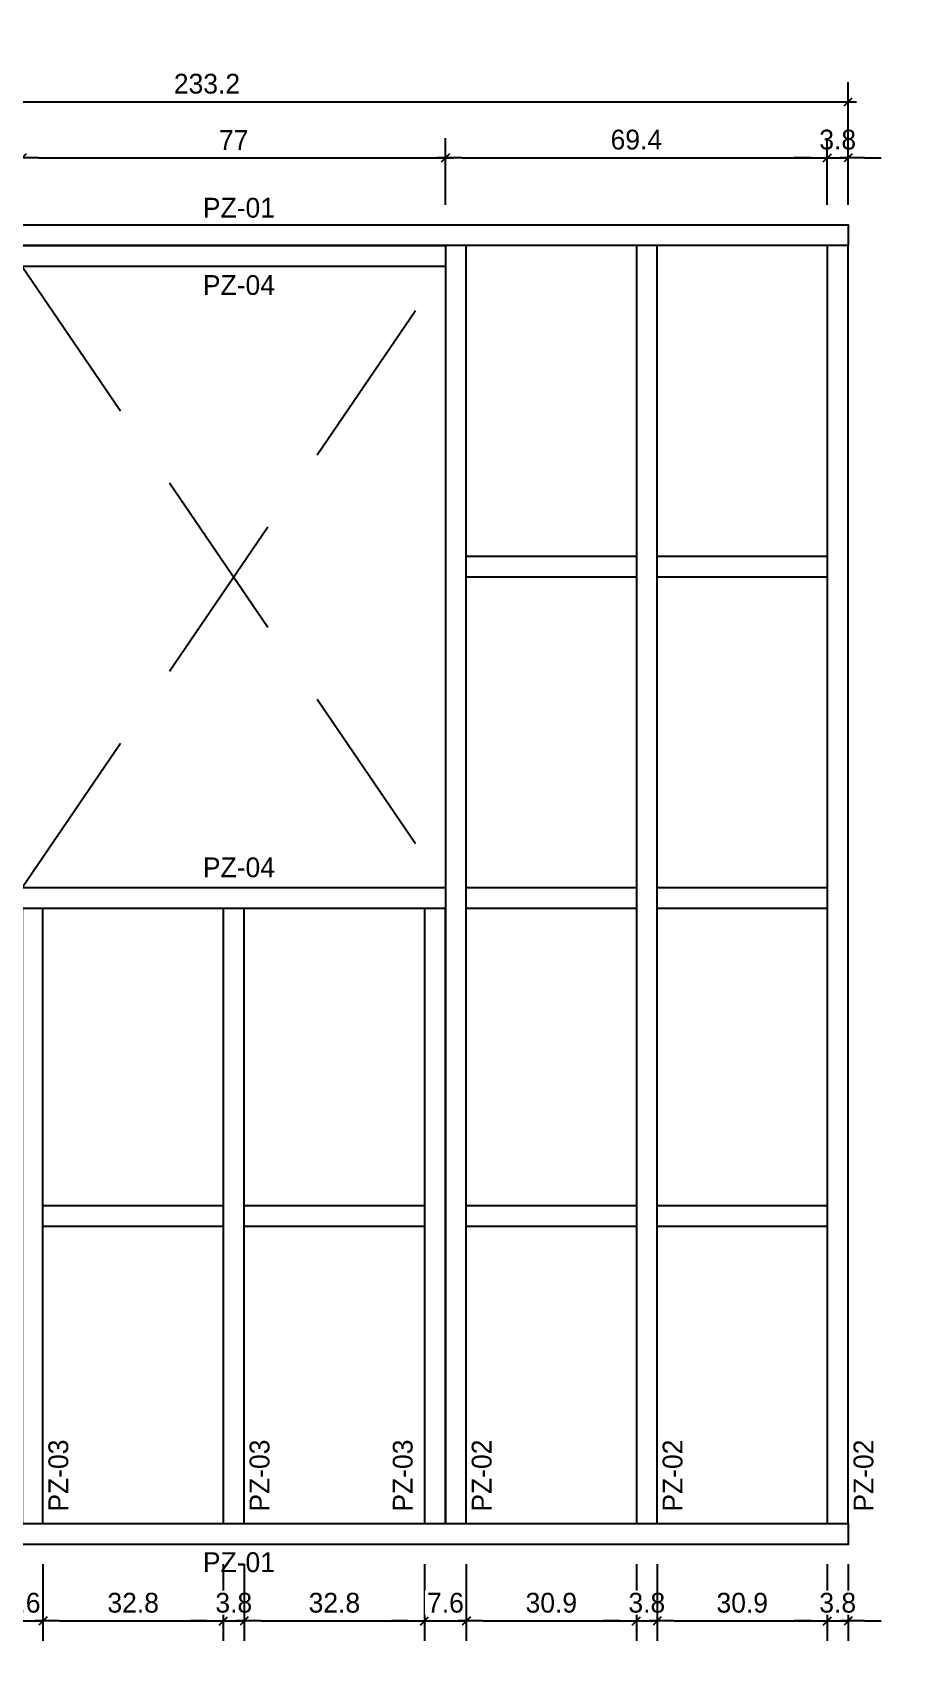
# Model space of a CAD drawing. Header units: millimetres. Extents: x 19458 to 19801, y 4351 to 4752.
# Drawn here: x 19554.762 to 19556.33, y 4504.776 to 4507.737 of the extents above; entities that cross this region are included whole.
import ezdxf

# ---------------------------------------------------------------- set-up
doc = ezdxf.new("R2010")
doc.units = ezdxf.units.MM
doc.linetypes.add('HIDDEN2', pattern=[4.762499999999999, 3.175, -1.5875])
for name, color, linetype in [('0 @ 0.2', 7, 'Continuous'), ('cotas', 1, 'Continuous'), ('cotas @ 200', 1, 'Continuous'), ('cotas @ 300', 1, 'Continuous'), ('cotas @ 400', 1, 'Continuous'), ('cotas @ 500', 1, 'Continuous'), ('PANELES PARED', 2, 'Continuous'), ('TEXTO @ 0.2', 2, 'Continuous')]:
    doc.layers.add(name, color=color, linetype=linetype)
doc.styles.add('century gothic', font='GOTHIC.TTF')
doc.styles.add('COTAS SMC', font='GOTHIC.TTF')
doc.dimstyles.new('ANOTATIVE 100 SMCONSTRUCCIONES', dxfattribs={"dimscale": 0, "dimtxt": 0.18, "dimasz": 0.15, "dimexe": 0.18, "dimexo": 0.09, "dimgap": 0.1, "dimtad": 1, "dimzin": 0, "dimdsep": 46, "dimtxsty": 'century gothic', "dimblk1": 'FLECHA1', "dimblk2": 'FLECHA1', "dimsah": 1, "dimcen": 0.18, "dimdle": 0.075, "dimclrd": 1, "dimclre": 1, "dimclrt": 2, "dimaunit": 1, "dimadec": 0, "dimazin": 0, "dimtfac": 0.7499999999999999, "dimtix": 1, "dimtmove": 2, "dimatfit": 3, "dimfxl": 0.09, "dimtvp": 1.5, "dimtfill": 1, "dimtolj": 1, "dimtzin": 0, "dimarcsym": 0})
doc.dimstyles.new('ANOTATIVE CM SMCONSTRUCCIONES', dxfattribs={"dimscale": 0, "dimtxt": 0.18, "dimasz": 0.15, "dimexe": 0.18, "dimexo": 0.18, "dimgap": 0.07, "dimtad": 1, "dimdec": 1, "dimlfac": 100, "dimdsep": 46, "dimtxsty": 'century gothic', "dimblk1": 'FLECHA1', "dimblk2": 'FLECHA1', "dimsah": 1, "dimcen": 0.18, "dimdle": 0.075, "dimclrd": 1, "dimclre": 1, "dimclrt": 2, "dimaunit": 1, "dimadec": 0, "dimazin": 2, "dimtfac": 0.7499999999999999, "dimtdec": 1, "dimtix": 1, "dimtmove": 2, "dimatfit": 3, "dimfxl": 0.09, "dimtvp": 1.5, "dimtfill": 1, "dimtolj": 1, "dimtzin": 0, "dimarcsym": 0})
doc.dimstyles.new('PIES SMCONSTRUCCIONES', dxfattribs={"dimscale": 0, "dimtxt": 0.18, "dimasz": 0.2, "dimexe": 0.18, "dimexo": 0, "dimgap": 0.1, "dimtad": 1, "dimdec": 0, "dimlfac": 39.3700787, "dimzin": 0, "dimdsep": 46, "dimlunit": 4, "dimtxsty": 'COTAS SMC', "dimblk1": 'FLECHA1', "dimblk2": 'FLECHA1', "dimsah": 1, "dimcen": 0.2, "dimdle": 0.075, "dimclrd": 1, "dimclre": 1, "dimclrt": 2, "dimaunit": 1, "dimadec": 0, "dimazin": 0, "dimtfac": 0.75, "dimtdec": 0, "dimtix": 1, "dimtmove": 2, "dimatfit": 3, "dimfxl": 0.09, "dimtvp": 1.5, "dimtfill": 1, "dimtolj": 1, "dimtzin": 0, "dimarcsym": 0})

# ---------------------------------------------------------------- blocks, each defined once
blk = doc.blocks.new('FLECHA1')
at = {"color": 4}
blk.add_line((-0.2461764230280465, -0.2480808452037593), (0.2480808452037602, 0.25), dxfattribs=at)
at = {"color": 1}
blk.add_line((-1, 0), (0.4961616904075186, 0), dxfattribs=at)
blk = doc.blocks.new('*D1568')
at = {"layer": 'cotas', "color": 1, "lineweight": -2, "transparency": 16777216}
for p, q in [((19614.32603827352, 4625.844823780141), (19614.32603827352, 4700.844823780141)), ((19570.98360808013, 4550.844823780141), (19524.32603827352, 4550.844823780141)), ((19614.32603827352, 4548.429823780133), (19614.32603827352, 4550.844823780141)), ((19570.53385970888, 4548.429823780133), (19524.32603827352, 4548.429823780133)), ((19614.32603827352, 4473.429823780133), (19614.32603827352, 4398.429823780133))]:
    blk.add_line(p, q, dxfattribs=at)
at = {"layer": 'Defpoints', "color": 0, "transparency": 16777216}
for p in [(19614.32603827352, 4550.844823780141), (19615.98360808013, 4550.844823780141), (19615.53385970888, 4548.429823780133)]:
    blk.add_point(p, dxfattribs=at)
at = {"layer": 'cotas', "color": 1, "lineweight": -2, "transparency": 16777216, "xscale": 75, "yscale": 75, "zscale": 75}
for p, rotation in [((19614.32603827352, 4550.844823780141), 270), ((19614.32603827352, 4548.429823780133), 90)]:
    blk.add_blockref('FLECHA1', p, dxfattribs=dict(at, rotation=rotation))
at = {"layer": 'cotas', "color": 2, "transparency": 16777216, "insert": (19517.33759503763, 4549.637323780141), "char_height": 90, "attachment_point": 5, "rotation": 90, "style": 'century gothic', "bg_fill": 3, "box_fill_scale": 1.1, "bg_fill_color": 256, "bg_fill_true_color": 13158600, "bg_fill_transparency": 0}
blk.add_mtext('\\A1;2.42', dxfattribs=at)
blk = doc.blocks.new('*D1597')
at = {"layer": 'cotas', "color": 1, "lineweight": -2, "transparency": 16777216}
for p, q in [((19614.32603827352, 4580.844823780141), (19614.32603827352, 4610.844823780141)), ((19597.98360808013, 4550.844823780141), (19578.32603827352, 4550.844823780141)), ((19614.32603827352, 4548.429823780133), (19614.32603827352, 4550.844823780141)), ((19597.53385970888, 4548.429823780133), (19578.32603827352, 4548.429823780133)), ((19614.32603827352, 4518.429823780133), (19614.32603827352, 4488.429823780133))]:
    blk.add_line(p, q, dxfattribs=at)
at = {"layer": 'Defpoints', "color": 0, "transparency": 16777216}
for p in [(19614.32603827352, 4550.844823780141), (19615.98360808013, 4550.844823780141), (19615.53385970888, 4548.429823780133)]:
    blk.add_point(p, dxfattribs=at)
at = {"layer": 'cotas', "color": 1, "lineweight": -2, "transparency": 16777216, "xscale": 30, "yscale": 30, "zscale": 30}
for p, rotation in [((19614.32603827352, 4550.844823780141), 270), ((19614.32603827352, 4548.429823780133), 90)]:
    blk.add_blockref('FLECHA1', p, dxfattribs=dict(at, rotation=rotation))
at = {"layer": 'cotas', "color": 2, "transparency": 16777216, "insert": (19575.53066097917, 4549.637323780141), "char_height": 36, "attachment_point": 5, "rotation": 90, "style": 'century gothic', "bg_fill": 3, "box_fill_scale": 1.1, "bg_fill_color": 256, "bg_fill_true_color": 13158600, "bg_fill_transparency": 0}
blk.add_mtext('\\A1;2.42', dxfattribs=at)
blk = doc.blocks.new('*D1614')
at = {"layer": 'cotas', "color": 1, "lineweight": -2, "transparency": 16777216}
for p, q in [((19614.32603827352, 4595.844823780141), (19614.32603827352, 4640.844823780141)), ((19588.98360808013, 4550.844823780141), (19560.32603827352, 4550.844823780141)), ((19614.32603827352, 4548.429823780133), (19614.32603827352, 4550.844823780141)), ((19588.53385970888, 4548.429823780133), (19560.32603827352, 4548.429823780133)), ((19614.32603827352, 4503.429823780133), (19614.32603827352, 4458.429823780133))]:
    blk.add_line(p, q, dxfattribs=at)
at = {"layer": 'Defpoints', "color": 0, "transparency": 16777216}
for p in [(19614.32603827352, 4550.844823780141), (19615.98360808013, 4550.844823780141), (19615.53385970888, 4548.429823780133)]:
    blk.add_point(p, dxfattribs=at)
at = {"layer": 'cotas', "color": 1, "lineweight": -2, "transparency": 16777216, "xscale": 45, "yscale": 45, "zscale": 45}
for p, rotation in [((19614.32603827352, 4550.844823780141), 270), ((19614.32603827352, 4548.429823780133), 90)]:
    blk.add_blockref('FLECHA1', p, dxfattribs=dict(at, rotation=rotation))
at = {"layer": 'cotas', "color": 2, "transparency": 16777216, "insert": (19556.13297233199, 4549.637323780141), "char_height": 54, "attachment_point": 5, "rotation": 90, "style": 'century gothic', "bg_fill": 3, "box_fill_scale": 1.1, "bg_fill_color": 256, "bg_fill_true_color": 13158600, "bg_fill_transparency": 0}
blk.add_mtext('\\A1;2.42', dxfattribs=at)
blk = doc.blocks.new('*D1620')
at = {"layer": 'cotas', "color": 1, "lineweight": -2, "transparency": 16777216}
for p, q in [((19614.32603827352, 4610.844823780141), (19614.32603827352, 4670.844823780141)), ((19579.98360808013, 4550.844823780141), (19542.32603827352, 4550.844823780141)), ((19614.32603827352, 4548.429823780133), (19614.32603827352, 4550.844823780141)), ((19579.53385970888, 4548.429823780133), (19542.32603827352, 4548.429823780133)), ((19614.32603827352, 4488.429823780133), (19614.32603827352, 4428.429823780133))]:
    blk.add_line(p, q, dxfattribs=at)
at = {"layer": 'Defpoints', "color": 0, "transparency": 16777216}
for p in [(19614.32603827352, 4550.844823780141), (19615.98360808013, 4550.844823780141), (19615.53385970888, 4548.429823780133)]:
    blk.add_point(p, dxfattribs=at)
at = {"layer": 'cotas', "color": 1, "lineweight": -2, "transparency": 16777216, "xscale": 60, "yscale": 60, "zscale": 60}
for p, rotation in [((19614.32603827352, 4550.844823780141), 270), ((19614.32603827352, 4548.429823780133), 90)]:
    blk.add_blockref('FLECHA1', p, dxfattribs=dict(at, rotation=rotation))
at = {"layer": 'cotas', "color": 2, "transparency": 16777216, "insert": (19536.73528368481, 4549.637323780141), "char_height": 72, "attachment_point": 5, "rotation": 90, "style": 'century gothic', "bg_fill": 3, "box_fill_scale": 1.1, "bg_fill_color": 256, "bg_fill_true_color": 13158600, "bg_fill_transparency": 0}
blk.add_mtext('\\A1;2.42', dxfattribs=at)
blk = doc.blocks.new('*D1623')
at = {"layer": 'cotas', "color": 1, "lineweight": -2, "transparency": 16777216}
for p, q in [((19620.01280604143, 4651.753346359425), (19620.01280604143, 4751.753346359425)), ((19620.41684630451, 4551.753346359425), (19530.01280604143, 4551.753346359425)), ((19620.01280604143, 4550.533346359425), (19620.01280604143, 4551.753346359425)), ((19620.41684630451, 4550.533346359425), (19530.01280604143, 4550.533346359425)), ((19620.01280604143, 4450.533346359425), (19620.01280604143, 4350.533346359425))]:
    blk.add_line(p, q, dxfattribs=at)
at = {"layer": 'Defpoints', "color": 0, "transparency": 16777216}
for p in [(19620.01280604143, 4551.753346359425), (19620.41684630451, 4551.753346359425), (19620.41684630451, 4550.533346359425)]:
    blk.add_point(p, dxfattribs=at)
at = {"layer": 'cotas', "color": 1, "lineweight": -2, "transparency": 16777216, "xscale": 100, "yscale": 100, "zscale": 100}
for p, rotation in [((19620.01280604143, 4551.753346359425), 270), ((19620.01280604143, 4550.533346359425), 90)]:
    blk.add_blockref('FLECHA1', p, dxfattribs=dict(at, rotation=rotation))
at = {"layer": 'cotas', "color": 2, "transparency": 16777216, "insert": (19523.88092296869, 4551.143346359429), "char_height": 90, "attachment_point": 5, "rotation": 90, "style": 'COTAS SMC', "bg_fill": 3, "box_fill_scale": 1.1, "bg_fill_color": 256, "bg_fill_true_color": 13158600, "bg_fill_transparency": 0}
blk.add_mtext("\\A1;4'", dxfattribs=at)
blk = doc.blocks.new('PP10')
at = {"layer": 'PANELES PARED', "color": 8, "linetype": 'HIDDEN2', "ltscale": 0.1}
for p, q in [((19470.54326935426, 4507.218079226792), (19471.31326935426, 4506.088679226819)), ((19470.54326935426, 4506.088679226805), (19471.31326935425, 4507.218079226806))]:
    blk.add_line(p, q, dxfattribs=at)
at = {"layer": 'PANELES PARED'}
for points in [[(19469.71326935426, 4507.25607922679), (19469.71326935426, 4507.294079226791), (19472.04576921183, 4507.294079226805), (19472.04576921183, 4507.256079226805)], [(19469.75126935426, 4507.256079226787), (19469.71326935426, 4507.256079226787), (19469.71326935426, 4504.932079226786), (19469.75126935426, 4504.932079226786)], [(19469.78926935426, 4507.256079226787), (19469.75126935426, 4507.256079226787), (19469.75126935426, 4504.932079226786), (19469.78926935426, 4504.932079226786)], [(19470.16626935426, 4507.25607922679), (19470.12826935426, 4507.25607922679), (19470.12826935426, 4504.93207922679), (19470.16626935426, 4504.93207922679)], [(19470.54326935426, 4507.256079226805), (19470.50526935426, 4507.256079226805), (19470.50526935426, 4504.932079226804), (19470.54326935426, 4504.932079226804)], [(19470.54326935425, 4507.218079226792), (19470.54326935425, 4507.256079226792), (19471.31326935425, 4507.256079226807), (19471.31326935425, 4507.218079226806)], [(19471.35126935426, 4507.256079226793), (19471.31326935426, 4507.256079226793), (19471.31326935426, 4504.932079226793), (19471.35126935426, 4504.932079226793)], [(19471.69851928304, 4507.256079226789), (19471.66051928304, 4507.256079226789), (19471.66051928304, 4504.932079226788), (19471.69851928304, 4504.932079226788)], [(19472.04576921183, 4507.256079226805), (19472.00776921183, 4507.256079226805), (19472.00776921183, 4504.932079226804), (19472.04576921183, 4504.932079226804)], [(19469.78926935426, 4506.65337922681), (19469.78926935426, 4506.691379226811), (19470.12826935426, 4506.691379226825), (19470.12826935426, 4506.653379226825)], [(19470.16626935426, 4506.65337922681), (19470.16626935426, 4506.691379226811), (19470.50526935426, 4506.691379226825), (19470.50526935426, 4506.653379226825)], [(19471.35126935425, 4506.65337922681), (19471.35126935425, 4506.691379226811), (19471.66051928303, 4506.691379226832), (19471.66051928303, 4506.653379226832)], [(19471.69851928303, 4506.65337922681), (19471.69851928303, 4506.691379226811), (19472.00776921182, 4506.691379226832), (19472.00776921182, 4506.653379226832)], [(19469.78926935426, 4506.050679226804), (19469.78926935426, 4506.088679226805), (19470.12826935426, 4506.088679226819), (19470.12826935426, 4506.050679226819)], [(19470.16626935426, 4506.050679226804), (19470.16626935426, 4506.088679226805), (19470.50526935426, 4506.088679226819), (19470.50526935426, 4506.050679226819)], [(19470.54326935426, 4506.050679226804), (19470.54326935426, 4506.088679226805), (19471.31326935426, 4506.088679226819), (19471.31326935426, 4506.050679226819)], [(19471.35126935425, 4506.050679226801), (19471.35126935425, 4506.088679226801), (19471.66051928303, 4506.088679226823), (19471.66051928303, 4506.050679226822)], [(19471.69851928303, 4506.050679226801), (19471.69851928303, 4506.088679226801), (19472.00776921182, 4506.088679226823), (19472.00776921182, 4506.050679226822)], [(19470.58126935428, 4506.050679226804), (19470.54326935428, 4506.050679226804), (19470.54326935426, 4504.932079226804), (19470.58126935426, 4504.932079226804)], [(19470.94726935426, 4506.050679226812), (19470.90926935426, 4506.050679226812), (19470.90926935423, 4504.932079226812), (19470.94726935423, 4504.932079226812)], [(19471.31326935426, 4506.050679226804), (19471.27526935426, 4506.050679226804), (19471.27526935424, 4504.932079226804), (19471.31326935424, 4504.932079226804)], [(19469.78926935426, 4505.472379226798), (19469.78926935426, 4505.510379226798), (19470.12826935426, 4505.510379226813), (19470.12826935426, 4505.472379226812)], [(19470.16626935426, 4505.472379226798), (19470.16626935426, 4505.510379226798), (19470.50526935426, 4505.510379226813), (19470.50526935426, 4505.472379226812)], [(19470.58126935427, 4505.47237922679), (19470.58126935427, 4505.51037922679), (19470.90926935424, 4505.510379226812), (19470.90926935424, 4505.472379226811)], [(19470.94726935425, 4505.472379226782), (19470.94726935425, 4505.510379226783), (19471.27526935422, 4505.510379226805), (19471.27526935422, 4505.472379226804)], [(19471.35126935426, 4505.472379226782), (19471.35126935426, 4505.510379226783), (19471.66051928304, 4505.510379226805), (19471.66051928304, 4505.472379226804)], [(19471.69851928304, 4505.472379226782), (19471.69851928304, 4505.510379226783), (19472.00776921183, 4505.510379226805), (19472.00776921183, 4505.472379226804)], [(19469.71326935426, 4504.894079226789), (19469.71326935426, 4504.93207922679), (19472.04576921183, 4504.932079226804), (19472.04576921183, 4504.894079226804)]]:
    blk.add_lwpolyline(points, close=True, dxfattribs=at)
blk = doc.blocks.new('*D559')
at = {"color": 1, "lineweight": -2, "transparency": 16777216}
for p, q in [((19556.20764709088, 4507.423261667401), (19556.20764709088, 4507.544967750581)), ((19556.24564709088, 4507.423261667401), (19556.24564709088, 4507.544967750581)), ((19556.17764709088, 4507.508967750581), (19556.14764709088, 4507.508967750581)), ((19556.20764709088, 4507.508967750581), (19556.24564709088, 4507.508967750581)), ((19556.27564709088, 4507.508967750581), (19556.30564709089, 4507.508967750581))]:
    blk.add_line(p, q, dxfattribs=at)
at = {"layer": 'Defpoints', "color": 0, "transparency": 16777216}
for p in [(19556.20764709088, 4507.387261667401), (19556.24564709088, 4507.387261667401)]:
    blk.add_point(p, dxfattribs=at)
at = {"color": 1, "lineweight": -2, "transparency": 16777216, "xscale": 0.03, "yscale": 0.03, "zscale": 0.03}
blk.add_blockref('FLECHA1', (19556.20764709088, 4507.508967750581), dxfattribs=at)
at = {"color": 1, "lineweight": -2, "transparency": 16777216, "xscale": 0.03, "yscale": 0.03, "zscale": 0.03, "rotation": 180}
blk.add_blockref('FLECHA1', (19556.24564709088, 4507.508967750581), dxfattribs=at)
at = {"color": 2, "transparency": 16777216, "insert": (19556.22664709088, 4507.54187325704), "char_height": 0.036, "attachment_point": 5, "style": 'century gothic', "bg_fill": 3, "box_fill_scale": 1.1, "bg_fill_color": 256, "bg_fill_true_color": 13158600, "bg_fill_transparency": 0}
blk.add_mtext('\\A1;3.8', dxfattribs=at)
at = {"layer": 'Defpoints', "color": 0, "transparency": 16777216}
blk.add_point((19556.24564709088, 4507.508967750581), dxfattribs=at)
blk = doc.blocks.new('*D560')
at = {"color": 1, "lineweight": -2, "transparency": 16777216}
for p, q in [((19553.91314723331, 4507.423261667386), (19553.91314723331, 4507.646629940866)), ((19556.24564709088, 4507.423261667401), (19556.24564709088, 4507.646629940866)), ((19553.94314723331, 4507.610629940866), (19556.21564709088, 4507.610629940866))]:
    blk.add_line(p, q, dxfattribs=at)
at = {"layer": 'Defpoints', "color": 0, "transparency": 16777216}
for p in [(19556.24564709088, 4507.610629940866), (19553.91314723331, 4507.387261667386), (19556.24564709088, 4507.387261667401)]:
    blk.add_point(p, dxfattribs=at)
at = {"color": 1, "lineweight": -2, "transparency": 16777216, "xscale": 0.03, "yscale": 0.03, "zscale": 0.03, "rotation": 180}
blk.add_blockref('FLECHA1', (19553.91314723331, 4507.610629940866), dxfattribs=at)
at = {"color": 1, "lineweight": -2, "transparency": 16777216, "xscale": 0.03, "yscale": 0.03, "zscale": 0.03}
blk.add_blockref('FLECHA1', (19556.24564709088, 4507.610629940866), dxfattribs=at)
at = {"color": 2, "transparency": 16777216, "insert": (19555.0793971621, 4507.643535447324), "char_height": 0.036, "attachment_point": 5, "style": 'century gothic', "bg_fill": 3, "box_fill_scale": 1.1, "bg_fill_color": 256, "bg_fill_true_color": 13158600, "bg_fill_transparency": 0}
blk.add_mtext('\\A1;233.2', dxfattribs=at)
blk = doc.blocks.new('*D561')
at = {"color": 1, "lineweight": -2, "transparency": 16777216}
for p, q in [((19554.7431472333, 4507.423261667386), (19554.7431472333, 4507.544967750566)), ((19555.5131472333, 4507.423261667396), (19555.5131472333, 4507.544967750566)), ((19554.7731472333, 4507.508967750566), (19555.4831472333, 4507.508967750566))]:
    blk.add_line(p, q, dxfattribs=at)
at = {"layer": 'Defpoints', "color": 0, "transparency": 16777216}
for p in [(19555.5131472333, 4507.508967750566), (19554.7431472333, 4507.387261667386), (19555.5131472333, 4507.387261667396)]:
    blk.add_point(p, dxfattribs=at)
at = {"color": 1, "lineweight": -2, "transparency": 16777216, "xscale": 0.03, "yscale": 0.03, "zscale": 0.03, "rotation": 180}
blk.add_blockref('FLECHA1', (19554.7431472333, 4507.508967750566), dxfattribs=at)
at = {"color": 1, "lineweight": -2, "transparency": 16777216, "xscale": 0.03, "yscale": 0.03, "zscale": 0.03}
blk.add_blockref('FLECHA1', (19555.5131472333, 4507.508967750566), dxfattribs=at)
at = {"color": 2, "transparency": 16777216, "insert": (19555.1281472333, 4507.541420503795), "char_height": 0.036, "attachment_point": 5, "style": 'century gothic', "bg_fill": 3, "box_fill_scale": 1.1, "bg_fill_color": 256, "bg_fill_true_color": 13158600, "bg_fill_transparency": 0}
blk.add_mtext('\\A1;77', dxfattribs=at)
blk = doc.blocks.new('*D562')
at = {"color": 1, "lineweight": -2, "transparency": 16777216}
for p, q in [((19555.5131472333, 4507.423261667396), (19555.5131472333, 4507.544967750586)), ((19556.20764709088, 4507.423261667401), (19556.20764709088, 4507.544967750586)), ((19555.5431472333, 4507.508967750586), (19556.17764709088, 4507.508967750586))]:
    blk.add_line(p, q, dxfattribs=at)
at = {"layer": 'Defpoints', "color": 0, "transparency": 16777216}
for p in [(19556.20764709088, 4507.508967750586), (19555.5131472333, 4507.387261667396), (19556.20764709088, 4507.387261667401)]:
    blk.add_point(p, dxfattribs=at)
at = {"color": 1, "lineweight": -2, "transparency": 16777216, "xscale": 0.03, "yscale": 0.03, "zscale": 0.03, "rotation": 180}
blk.add_blockref('FLECHA1', (19555.5131472333, 4507.508967750586), dxfattribs=at)
at = {"color": 1, "lineweight": -2, "transparency": 16777216, "xscale": 0.03, "yscale": 0.03, "zscale": 0.03}
blk.add_blockref('FLECHA1', (19556.20764709088, 4507.508967750586), dxfattribs=at)
at = {"color": 2, "transparency": 16777216, "insert": (19555.86039716209, 4507.541873257044), "char_height": 0.036, "attachment_point": 5, "style": 'century gothic', "bg_fill": 3, "box_fill_scale": 1.1, "bg_fill_color": 256, "bg_fill_true_color": 13158600, "bg_fill_transparency": 0}
blk.add_mtext('\\A1;69.4', dxfattribs=at)
blk = doc.blocks.new('*D568')
at = {"color": 1, "lineweight": -2, "transparency": 16777216}
for p, q in [((19554.70514723331, 4504.951261667399), (19554.70514723331, 4504.812063159431)), ((19554.78114723331, 4504.951261667399), (19554.78114723331, 4504.812063159431)), ((19554.67514723331, 4504.848063159431), (19554.64514723331, 4504.848063159431)), ((19554.70514723331, 4504.848063159431), (19554.78114723331, 4504.848063159431)), ((19554.81114723331, 4504.848063159431), (19554.84114723331, 4504.848063159431))]:
    blk.add_line(p, q, dxfattribs=at)
at = {"layer": 'Defpoints', "color": 0, "transparency": 16777216}
for p in [(19554.70514723331, 4504.987261667399), (19554.78114723331, 4504.987261667399)]:
    blk.add_point(p, dxfattribs=at)
at = {"color": 1, "lineweight": -2, "transparency": 16777216, "xscale": 0.03, "yscale": 0.03, "zscale": 0.03}
blk.add_blockref('FLECHA1', (19554.70514723331, 4504.848063159431), dxfattribs=at)
at = {"color": 1, "lineweight": -2, "transparency": 16777216, "xscale": 0.03, "yscale": 0.03, "zscale": 0.03, "rotation": 180}
blk.add_blockref('FLECHA1', (19554.78114723331, 4504.848063159431), dxfattribs=at)
at = {"color": 2, "transparency": 16777216, "insert": (19554.74314723331, 4504.88096866589), "char_height": 0.036, "attachment_point": 5, "style": 'century gothic', "bg_fill": 3, "box_fill_scale": 1.1, "bg_fill_color": 256, "bg_fill_true_color": 13158600, "bg_fill_transparency": 0}
blk.add_mtext('\\A1;7.6', dxfattribs=at)
at = {"layer": 'Defpoints', "color": 0, "transparency": 16777216}
blk.add_point((19554.78114723331, 4504.848063159431), dxfattribs=at)
blk = doc.blocks.new('*D569')
at = {"color": 1, "lineweight": -2, "transparency": 16777216}
for p, q in [((19554.78114723331, 4504.951261667399), (19554.78114723331, 4504.812063159431)), ((19555.10914723328, 4504.951261667406), (19555.10914723328, 4504.812063159431)), ((19554.81114723331, 4504.848063159431), (19555.07914723329, 4504.848063159431))]:
    blk.add_line(p, q, dxfattribs=at)
at = {"layer": 'Defpoints', "color": 0, "transparency": 16777216}
for p in [(19554.78114723331, 4504.987261667399), (19555.10914723328, 4504.987261667407), (19555.10914723328, 4504.848063159431)]:
    blk.add_point(p, dxfattribs=at)
at = {"color": 1, "lineweight": -2, "transparency": 16777216, "xscale": 0.03, "yscale": 0.03, "zscale": 0.03, "rotation": 180}
blk.add_blockref('FLECHA1', (19554.78114723331, 4504.848063159431), dxfattribs=at)
at = {"color": 1, "lineweight": -2, "transparency": 16777216, "xscale": 0.03, "yscale": 0.03, "zscale": 0.03}
blk.add_blockref('FLECHA1', (19555.10914723328, 4504.848063159431), dxfattribs=at)
at = {"color": 2, "transparency": 16777216, "insert": (19554.94514723329, 4504.88096866589), "char_height": 0.036, "attachment_point": 5, "style": 'century gothic', "bg_fill": 3, "box_fill_scale": 1.1, "bg_fill_color": 256, "bg_fill_true_color": 13158600, "bg_fill_transparency": 0}
blk.add_mtext('\\A1;32.8', dxfattribs=at)
blk = doc.blocks.new('*D570')
at = {"color": 1, "lineweight": -2, "transparency": 16777216}
for p, q in [((19555.10914723328, 4504.951261667406), (19555.10914723328, 4504.812063159431)), ((19555.14714723329, 4504.951261667406), (19555.14714723329, 4504.812063159431)), ((19555.07914723329, 4504.848063159431), (19555.04914723328, 4504.848063159431)), ((19555.10914723328, 4504.848063159431), (19555.14714723329, 4504.848063159431)), ((19555.17714723328, 4504.848063159431), (19555.20714723329, 4504.848063159431))]:
    blk.add_line(p, q, dxfattribs=at)
at = {"layer": 'Defpoints', "color": 0, "transparency": 16777216}
for p in [(19555.10914723328, 4504.987261667407), (19555.14714723329, 4504.987261667407)]:
    blk.add_point(p, dxfattribs=at)
at = {"color": 1, "lineweight": -2, "transparency": 16777216, "xscale": 0.03, "yscale": 0.03, "zscale": 0.03}
blk.add_blockref('FLECHA1', (19555.10914723328, 4504.848063159431), dxfattribs=at)
at = {"color": 1, "lineweight": -2, "transparency": 16777216, "xscale": 0.03, "yscale": 0.03, "zscale": 0.03, "rotation": 180}
blk.add_blockref('FLECHA1', (19555.14714723329, 4504.848063159431), dxfattribs=at)
at = {"color": 2, "transparency": 16777216, "insert": (19555.12814723328, 4504.88096866589), "char_height": 0.036, "attachment_point": 5, "style": 'century gothic', "bg_fill": 3, "box_fill_scale": 1.1, "bg_fill_color": 256, "bg_fill_true_color": 13158600, "bg_fill_transparency": 0}
blk.add_mtext('\\A1;3.8', dxfattribs=at)
at = {"layer": 'Defpoints', "color": 0, "transparency": 16777216}
blk.add_point((19555.14714723329, 4504.848063159431), dxfattribs=at)
blk = doc.blocks.new('*D571')
at = {"color": 1, "lineweight": -2, "transparency": 16777216}
for p, q in [((19555.14714723329, 4504.951261667406), (19555.14714723329, 4504.812063159431)), ((19555.47514723329, 4504.951261667399), (19555.47514723329, 4504.812063159431)), ((19555.17714723328, 4504.848063159431), (19555.44514723329, 4504.848063159431))]:
    blk.add_line(p, q, dxfattribs=at)
at = {"layer": 'Defpoints', "color": 0, "transparency": 16777216}
for p in [(19555.14714723329, 4504.987261667407), (19555.47514723329, 4504.987261667399), (19555.47514723329, 4504.848063159431)]:
    blk.add_point(p, dxfattribs=at)
at = {"color": 1, "lineweight": -2, "transparency": 16777216, "xscale": 0.03, "yscale": 0.03, "zscale": 0.03, "rotation": 180}
blk.add_blockref('FLECHA1', (19555.14714723329, 4504.848063159431), dxfattribs=at)
at = {"color": 1, "lineweight": -2, "transparency": 16777216, "xscale": 0.03, "yscale": 0.03, "zscale": 0.03}
blk.add_blockref('FLECHA1', (19555.47514723329, 4504.848063159431), dxfattribs=at)
at = {"color": 2, "transparency": 16777216, "insert": (19555.31114723329, 4504.88096866589), "char_height": 0.036, "attachment_point": 5, "style": 'century gothic', "bg_fill": 3, "box_fill_scale": 1.1, "bg_fill_color": 256, "bg_fill_true_color": 13158600, "bg_fill_transparency": 0}
blk.add_mtext('\\A1;32.8', dxfattribs=at)
blk = doc.blocks.new('*D572')
at = {"color": 1, "lineweight": -2, "transparency": 16777216}
for p, q in [((19555.47514723329, 4504.951261667399), (19555.47514723329, 4504.812063159431)), ((19555.55114723331, 4504.951261667395), (19555.55114723331, 4504.812063159431)), ((19555.44514723329, 4504.848063159431), (19555.41514723329, 4504.848063159431)), ((19555.47514723329, 4504.848063159431), (19555.55114723331, 4504.848063159431)), ((19555.58114723331, 4504.848063159431), (19555.61114723331, 4504.848063159431))]:
    blk.add_line(p, q, dxfattribs=at)
at = {"layer": 'Defpoints', "color": 0, "transparency": 16777216}
for p in [(19555.47514723329, 4504.987261667399), (19555.55114723331, 4504.987261667395)]:
    blk.add_point(p, dxfattribs=at)
at = {"color": 1, "lineweight": -2, "transparency": 16777216, "xscale": 0.03, "yscale": 0.03, "zscale": 0.03}
blk.add_blockref('FLECHA1', (19555.47514723329, 4504.848063159431), dxfattribs=at)
at = {"color": 1, "lineweight": -2, "transparency": 16777216, "xscale": 0.03, "yscale": 0.03, "zscale": 0.03, "rotation": 180}
blk.add_blockref('FLECHA1', (19555.55114723331, 4504.848063159431), dxfattribs=at)
at = {"color": 2, "transparency": 16777216, "insert": (19555.5131472333, 4504.88096866589), "char_height": 0.036, "attachment_point": 5, "style": 'century gothic', "bg_fill": 3, "box_fill_scale": 1.1, "bg_fill_color": 256, "bg_fill_true_color": 13158600, "bg_fill_transparency": 0}
blk.add_mtext('\\A1;7.6', dxfattribs=at)
at = {"layer": 'Defpoints', "color": 0, "transparency": 16777216}
blk.add_point((19555.55114723331, 4504.848063159431), dxfattribs=at)
blk = doc.blocks.new('*D573')
at = {"color": 1, "lineweight": -2, "transparency": 16777216}
for p, q in [((19555.55114723331, 4504.951261667395), (19555.55114723331, 4504.812063159431)), ((19555.86039716209, 4504.951261667396), (19555.86039716209, 4504.812063159431)), ((19555.58114723331, 4504.848063159431), (19555.8303971621, 4504.848063159431))]:
    blk.add_line(p, q, dxfattribs=at)
at = {"layer": 'Defpoints', "color": 0, "transparency": 16777216}
for p in [(19555.55114723331, 4504.987261667395), (19555.86039716209, 4504.987261667397), (19555.86039716209, 4504.848063159431)]:
    blk.add_point(p, dxfattribs=at)
at = {"color": 1, "lineweight": -2, "transparency": 16777216, "xscale": 0.03, "yscale": 0.03, "zscale": 0.03, "rotation": 180}
blk.add_blockref('FLECHA1', (19555.55114723331, 4504.848063159431), dxfattribs=at)
at = {"color": 1, "lineweight": -2, "transparency": 16777216, "xscale": 0.03, "yscale": 0.03, "zscale": 0.03}
blk.add_blockref('FLECHA1', (19555.86039716209, 4504.848063159431), dxfattribs=at)
at = {"color": 2, "transparency": 16777216, "insert": (19555.7057721977, 4504.88096866589), "char_height": 0.036, "attachment_point": 5, "style": 'century gothic', "bg_fill": 3, "box_fill_scale": 1.1, "bg_fill_color": 256, "bg_fill_true_color": 13158600, "bg_fill_transparency": 0}
blk.add_mtext('\\A1;30.9', dxfattribs=at)
blk = doc.blocks.new('*D574')
at = {"color": 1, "lineweight": -2, "transparency": 16777216}
for p, q in [((19555.86039716209, 4504.951261667396), (19555.86039716209, 4504.812063159431)), ((19555.89839716209, 4504.951261667383), (19555.89839716209, 4504.812063159431)), ((19555.8303971621, 4504.848063159431), (19555.80039716209, 4504.848063159431)), ((19555.86039716209, 4504.848063159431), (19555.89839716209, 4504.848063159431)), ((19555.92839716209, 4504.848063159431), (19555.9583971621, 4504.848063159431))]:
    blk.add_line(p, q, dxfattribs=at)
at = {"layer": 'Defpoints', "color": 0, "transparency": 16777216}
for p in [(19555.86039716209, 4504.987261667397), (19555.89839716209, 4504.987261667383)]:
    blk.add_point(p, dxfattribs=at)
at = {"color": 1, "lineweight": -2, "transparency": 16777216, "xscale": 0.03, "yscale": 0.03, "zscale": 0.03}
blk.add_blockref('FLECHA1', (19555.86039716209, 4504.848063159431), dxfattribs=at)
at = {"color": 1, "lineweight": -2, "transparency": 16777216, "xscale": 0.03, "yscale": 0.03, "zscale": 0.03, "rotation": 180}
blk.add_blockref('FLECHA1', (19555.89839716209, 4504.848063159431), dxfattribs=at)
at = {"color": 2, "transparency": 16777216, "insert": (19555.87939716209, 4504.88096866589), "char_height": 0.036, "attachment_point": 5, "style": 'century gothic', "bg_fill": 3, "box_fill_scale": 1.1, "bg_fill_color": 256, "bg_fill_true_color": 13158600, "bg_fill_transparency": 0}
blk.add_mtext('\\A1;3.8', dxfattribs=at)
at = {"layer": 'Defpoints', "color": 0, "transparency": 16777216}
blk.add_point((19555.89839716209, 4504.848063159431), dxfattribs=at)
blk = doc.blocks.new('*D575')
at = {"color": 1, "lineweight": -2, "transparency": 16777216}
for p, q in [((19555.89839716209, 4504.951261667383), (19555.89839716209, 4504.812063159431)), ((19556.20764709088, 4504.951261667399), (19556.20764709088, 4504.812063159431)), ((19555.92839716209, 4504.848063159431), (19556.17764709088, 4504.848063159431))]:
    blk.add_line(p, q, dxfattribs=at)
at = {"layer": 'Defpoints', "color": 0, "transparency": 16777216}
for p in [(19555.89839716209, 4504.987261667383), (19556.20764709088, 4504.987261667399), (19556.20764709088, 4504.848063159431)]:
    blk.add_point(p, dxfattribs=at)
at = {"color": 1, "lineweight": -2, "transparency": 16777216, "xscale": 0.03, "yscale": 0.03, "zscale": 0.03, "rotation": 180}
blk.add_blockref('FLECHA1', (19555.89839716209, 4504.848063159431), dxfattribs=at)
at = {"color": 1, "lineweight": -2, "transparency": 16777216, "xscale": 0.03, "yscale": 0.03, "zscale": 0.03}
blk.add_blockref('FLECHA1', (19556.20764709088, 4504.848063159431), dxfattribs=at)
at = {"color": 2, "transparency": 16777216, "insert": (19556.05302212649, 4504.88096866589), "char_height": 0.036, "attachment_point": 5, "style": 'century gothic', "bg_fill": 3, "box_fill_scale": 1.1, "bg_fill_color": 256, "bg_fill_true_color": 13158600, "bg_fill_transparency": 0}
blk.add_mtext('\\A1;30.9', dxfattribs=at)
blk = doc.blocks.new('*D576')
at = {"color": 1, "lineweight": -2, "transparency": 16777216}
for p, q in [((19556.20764709088, 4504.951261667399), (19556.20764709088, 4504.812063159431)), ((19556.24564709088, 4504.951261667399), (19556.24564709088, 4504.812063159431)), ((19556.17764709088, 4504.848063159431), (19556.14764709088, 4504.848063159431)), ((19556.20764709088, 4504.848063159431), (19556.24564709088, 4504.848063159431)), ((19556.27564709088, 4504.848063159431), (19556.30564709089, 4504.848063159431))]:
    blk.add_line(p, q, dxfattribs=at)
at = {"layer": 'Defpoints', "color": 0, "transparency": 16777216}
for p in [(19556.20764709088, 4504.987261667399), (19556.24564709088, 4504.987261667399)]:
    blk.add_point(p, dxfattribs=at)
at = {"color": 1, "lineweight": -2, "transparency": 16777216, "xscale": 0.03, "yscale": 0.03, "zscale": 0.03}
blk.add_blockref('FLECHA1', (19556.20764709088, 4504.848063159431), dxfattribs=at)
at = {"color": 1, "lineweight": -2, "transparency": 16777216, "xscale": 0.03, "yscale": 0.03, "zscale": 0.03, "rotation": 180}
blk.add_blockref('FLECHA1', (19556.24564709088, 4504.848063159431), dxfattribs=at)
at = {"color": 2, "transparency": 16777216, "insert": (19556.22664709088, 4504.88096866589), "char_height": 0.036, "attachment_point": 5, "style": 'century gothic', "bg_fill": 3, "box_fill_scale": 1.1, "bg_fill_color": 256, "bg_fill_true_color": 13158600, "bg_fill_transparency": 0}
blk.add_mtext('\\A1;3.8', dxfattribs=at)
at = {"layer": 'Defpoints', "color": 0, "transparency": 16777216}
blk.add_point((19556.24564709088, 4504.848063159431), dxfattribs=at)
blk = doc.blocks.new('*U1729')
at = {"layer": 'cotas @ 500'}
dim = blk.add_linear_dim(base=(19614.32603827352, 4550.844823780141), p1=(19615.53385970888, 4548.429823780133), p2=(19615.98360808013, 4550.844823780141), angle=90, dimstyle='ANOTATIVE 100 SMCONSTRUCCIONES', override={"dimscale": 500, "dimtix": 1, "dimtofl": 1, "dimtmove": 1, "dimatfit": 1}, dxfattribs=at)
dim.commit()
dim.dimension.update_dxf_attribs({"geometry": '*D1568', "text_midpoint": (19517.33759503763, 4549.637323780141)})
at = {"layer": 'cotas @ 200'}
dim = blk.add_linear_dim(base=(19614.32603827352, 4550.844823780141), p1=(19615.53385970888, 4548.429823780133), p2=(19615.98360808013, 4550.844823780141), angle=90, dimstyle='ANOTATIVE 100 SMCONSTRUCCIONES', override={"dimscale": 200, "dimtix": 1, "dimtofl": 1, "dimtmove": 1, "dimatfit": 1}, dxfattribs=at)
dim.commit()
dim.dimension.update_dxf_attribs({"geometry": '*D1597', "text_midpoint": (19575.53066097917, 4549.637323780141)})
at = {"layer": 'cotas @ 300'}
dim = blk.add_linear_dim(base=(19614.32603827352, 4550.844823780141), p1=(19615.53385970888, 4548.429823780133), p2=(19615.98360808013, 4550.844823780141), angle=90, dimstyle='ANOTATIVE 100 SMCONSTRUCCIONES', override={"dimscale": 300, "dimtix": 1, "dimtofl": 1, "dimtmove": 1, "dimatfit": 1}, dxfattribs=at)
dim.commit()
dim.dimension.update_dxf_attribs({"geometry": '*D1614', "text_midpoint": (19556.13297233199, 4549.637323780141)})
at = {"layer": 'cotas @ 400'}
dim = blk.add_linear_dim(base=(19614.32603827352, 4550.844823780141), p1=(19615.53385970888, 4548.429823780133), p2=(19615.98360808013, 4550.844823780141), angle=90, dimstyle='ANOTATIVE 100 SMCONSTRUCCIONES', override={"dimscale": 400, "dimtix": 1, "dimtofl": 1, "dimtmove": 1, "dimatfit": 1}, dxfattribs=at)
dim.commit()
dim.dimension.update_dxf_attribs({"geometry": '*D1620', "text_midpoint": (19536.73528368481, 4549.637323780141)})
blk = doc.blocks.new('*U1731')
at = {"layer": 'cotas @ 500'}
dim = blk.add_linear_dim(base=(19620.01280604143, 4551.753346359425), p1=(19620.41684630451, 4550.533346359425), p2=(19620.41684630451, 4551.753346359425), angle=90, dimstyle='PIES SMCONSTRUCCIONES', override={"dimscale": 500, "dimtix": 1, "dimtofl": 1, "dimtmove": 2, "dimatfit": 3}, dxfattribs=at)
dim.commit()
dim.dimension.update_dxf_attribs({"geometry": '*D1623', "text_midpoint": (19523.88092296869, 4551.143346359429)})

msp = doc.modelspace()

# ---------------------------------------------------------------- block references
at = {"layer": 'cotas'}
msp.add_blockref('*U1729', (0, 0), dxfattribs=at)

# ---------------------------------------------------------------- next in the draw order: block references
msp.add_blockref('*U1731', (0, 0), dxfattribs=at)

# ---------------------------------------------------------------- next in the draw order: block references
msp.add_blockref('PP10', (84.1998778790512, 0.0931824405952284))

# ---------------------------------------------------------------- next in the draw order: texts
at = {"layer": 'TEXTO @ 0.2', "color": 2, "char_height": 0.036, "width": 0.09541370496261045, "attachment_point": 1, "style": 'century gothic'}
for insert in [(19555.07195367899, 4507.295607423825), (19555.07195367899, 4506.236572232639)]:
    msp.add_mtext('PZ-04 ', dxfattribs=dict(at, insert=insert))
at = {"layer": 'TEXTO @ 0.2', "color": 2, "char_height": 0.036, "width": 0.09541370496261045, "attachment_point": 1, "rotation": 90, "style": 'century gothic'}
for s, insert in [('PZ-03 ', (19554.79099615411, 4505.046836273604)), ('PZ-03 ', (19555.15699615409, 4505.046836273597)), ('PZ-03 ', (19555.41740191825, 4505.046836273744)), ('PZ-02 ', (19555.56099615411, 4505.046836273744)), ('PZ-02 ', (19555.90824608289, 4505.046836273744)), ('PZ-02 ', (19556.25549601168, 4505.046836273744))]:
    msp.add_mtext(s, dxfattribs=dict(at, insert=insert))

# ---------------------------------------------------------------- next in the draw order: dimensions: what is measured, and where the dimension line sits
at = {"layer": '0 @ 0.2'}
for base, p1, p2, picture, middle in [((19556.24564709088, 4507.508967750581), (19556.20764709088, 4507.387261667401), (19556.24564709088, 4507.387261667401), '*D559', (19556.22664709088, 4507.54187325704)), ((19554.78114723331, 4504.848063159431), (19554.70514723331, 4504.987261667399), (19554.78114723331, 4504.987261667399), '*D568', (19554.74314723331, 4504.88096866589))]:
    dim = msp.add_linear_dim(base=base, p1=p1, p2=p2, dimstyle='ANOTATIVE CM SMCONSTRUCCIONES', override={"dimscale": 0.2, "dimtix": 1, "dimtofl": 1, "dimtmove": 2, "dimatfit": 3}, dxfattribs=at)
    dim.commit()
    dim.dimension.update_dxf_attribs({"geometry": picture, "text_midpoint": middle})

# ---------------------------------------------------------------- next in the draw order: dimensions: what is measured, and where the dimension line sits
for base, p1, p2, picture, middle in [((19556.24564709088, 4507.610629940866), (19553.91314723331, 4507.387261667386), (19556.24564709088, 4507.387261667401), '*D560', (19555.0793971621, 4507.643535447324)), ((19555.10914723328, 4504.848063159431), (19554.78114723331, 4504.987261667399), (19555.10914723328, 4504.987261667407), '*D569', (19554.94514723329, 4504.88096866589))]:
    dim = msp.add_linear_dim(base=base, p1=p1, p2=p2, dimstyle='ANOTATIVE CM SMCONSTRUCCIONES', override={"dimscale": 0.2, "dimtix": 1, "dimtofl": 1, "dimtmove": 2, "dimatfit": 3}, dxfattribs=at)
    dim.commit()
    dim.dimension.update_dxf_attribs({"geometry": picture, "text_midpoint": middle})

# ---------------------------------------------------------------- next in the draw order: dimensions: what is measured, and where the dimension line sits
for base, p1, p2, picture, middle in [((19555.5131472333, 4507.508967750566), (19554.7431472333, 4507.387261667386), (19555.5131472333, 4507.387261667396), '*D561', (19555.1281472333, 4507.541420503795)), ((19555.14714723329, 4504.848063159431), (19555.10914723328, 4504.987261667407), (19555.14714723329, 4504.987261667407), '*D570', (19555.12814723328, 4504.88096866589))]:
    dim = msp.add_linear_dim(base=base, p1=p1, p2=p2, dimstyle='ANOTATIVE CM SMCONSTRUCCIONES', override={"dimscale": 0.2, "dimtix": 1, "dimtofl": 1, "dimtmove": 2, "dimatfit": 3}, dxfattribs=at)
    dim.commit()
    dim.dimension.update_dxf_attribs({"geometry": picture, "text_midpoint": middle})

# ---------------------------------------------------------------- next in the draw order: texts
at = {"layer": 'TEXTO @ 0.2', "color": 2, "insert": (19555.07195367899, 4507.436175505499), "char_height": 0.036, "width": 0.09541370496261045, "attachment_point": 1, "style": 'century gothic'}
msp.add_mtext('PZ-01 ', dxfattribs=at)

# ---------------------------------------------------------------- next in the draw order: dimensions: what is measured, and where the dimension line sits
at = {"layer": '0 @ 0.2'}
for base, p1, p2, picture, middle in [((19556.20764709088, 4507.508967750586), (19555.5131472333, 4507.387261667396), (19556.20764709088, 4507.387261667401), '*D562', (19555.86039716209, 4507.541873257044)), ((19555.47514723329, 4504.848063159431), (19555.14714723329, 4504.987261667407), (19555.47514723329, 4504.987261667399), '*D571', (19555.31114723329, 4504.88096866589))]:
    dim = msp.add_linear_dim(base=base, p1=p1, p2=p2, dimstyle='ANOTATIVE CM SMCONSTRUCCIONES', override={"dimscale": 0.2, "dimtix": 1, "dimtofl": 1, "dimtmove": 2, "dimatfit": 3}, dxfattribs=at)
    dim.commit()
    dim.dimension.update_dxf_attribs({"geometry": picture, "text_midpoint": middle})

# ---------------------------------------------------------------- next in the draw order: texts
at = {"layer": 'TEXTO @ 0.2', "color": 2, "insert": (19555.07195367899, 4504.972974240431), "char_height": 0.036, "width": 0.09541370496261045, "attachment_point": 1, "style": 'century gothic'}
msp.add_mtext('PZ-01 ', dxfattribs=at)

# ---------------------------------------------------------------- next in the draw order: dimensions: what is measured, and where the dimension line sits
at = {"layer": '0 @ 0.2'}
dim = msp.add_linear_dim(base=(19555.55114723331, 4504.848063159431), p1=(19555.47514723329, 4504.987261667399), p2=(19555.55114723331, 4504.987261667395), dimstyle='ANOTATIVE CM SMCONSTRUCCIONES', override={"dimscale": 0.2, "dimtix": 1, "dimtofl": 1, "dimtmove": 2, "dimatfit": 3}, dxfattribs=at)
dim.commit()
dim.dimension.update_dxf_attribs({"geometry": '*D572', "text_midpoint": (19555.5131472333, 4504.88096866589)})

# ---------------------------------------------------------------- next in the draw order: dimensions: what is measured, and where the dimension line sits
dim = msp.add_linear_dim(base=(19555.86039716209, 4504.848063159431), p1=(19555.55114723331, 4504.987261667395), p2=(19555.86039716209, 4504.987261667397), dimstyle='ANOTATIVE CM SMCONSTRUCCIONES', override={"dimscale": 0.2, "dimtix": 1, "dimtofl": 1, "dimtmove": 2, "dimatfit": 3}, dxfattribs=at)
dim.commit()
dim.dimension.update_dxf_attribs({"geometry": '*D573', "text_midpoint": (19555.7057721977, 4504.88096866589)})

# ---------------------------------------------------------------- next in the draw order: dimensions: what is measured, and where the dimension line sits
dim = msp.add_linear_dim(base=(19555.89839716209, 4504.848063159431), p1=(19555.86039716209, 4504.987261667397), p2=(19555.89839716209, 4504.987261667383), dimstyle='ANOTATIVE CM SMCONSTRUCCIONES', override={"dimscale": 0.2, "dimtix": 1, "dimtofl": 1, "dimtmove": 2, "dimatfit": 3}, dxfattribs=at)
dim.commit()
dim.dimension.update_dxf_attribs({"geometry": '*D574', "text_midpoint": (19555.87939716209, 4504.88096866589)})

# ---------------------------------------------------------------- next in the draw order: dimensions: what is measured, and where the dimension line sits
dim = msp.add_linear_dim(base=(19556.20764709088, 4504.848063159431), p1=(19555.89839716209, 4504.987261667383), p2=(19556.20764709088, 4504.987261667399), dimstyle='ANOTATIVE CM SMCONSTRUCCIONES', override={"dimscale": 0.2, "dimtix": 1, "dimtofl": 1, "dimtmove": 2, "dimatfit": 3}, dxfattribs=at)
dim.commit()
dim.dimension.update_dxf_attribs({"geometry": '*D575', "text_midpoint": (19556.05302212649, 4504.88096866589)})

# ---------------------------------------------------------------- next in the draw order: dimensions: what is measured, and where the dimension line sits
dim = msp.add_linear_dim(base=(19556.24564709088, 4504.848063159431), p1=(19556.20764709088, 4504.987261667399), p2=(19556.24564709088, 4504.987261667399), dimstyle='ANOTATIVE CM SMCONSTRUCCIONES', override={"dimscale": 0.2, "dimtix": 1, "dimtofl": 1, "dimtmove": 2, "dimatfit": 3}, dxfattribs=at)
dim.commit()
dim.dimension.update_dxf_attribs({"geometry": '*D576', "text_midpoint": (19556.22664709088, 4504.88096866589)})

doc.saveas('drawing.dxf')
